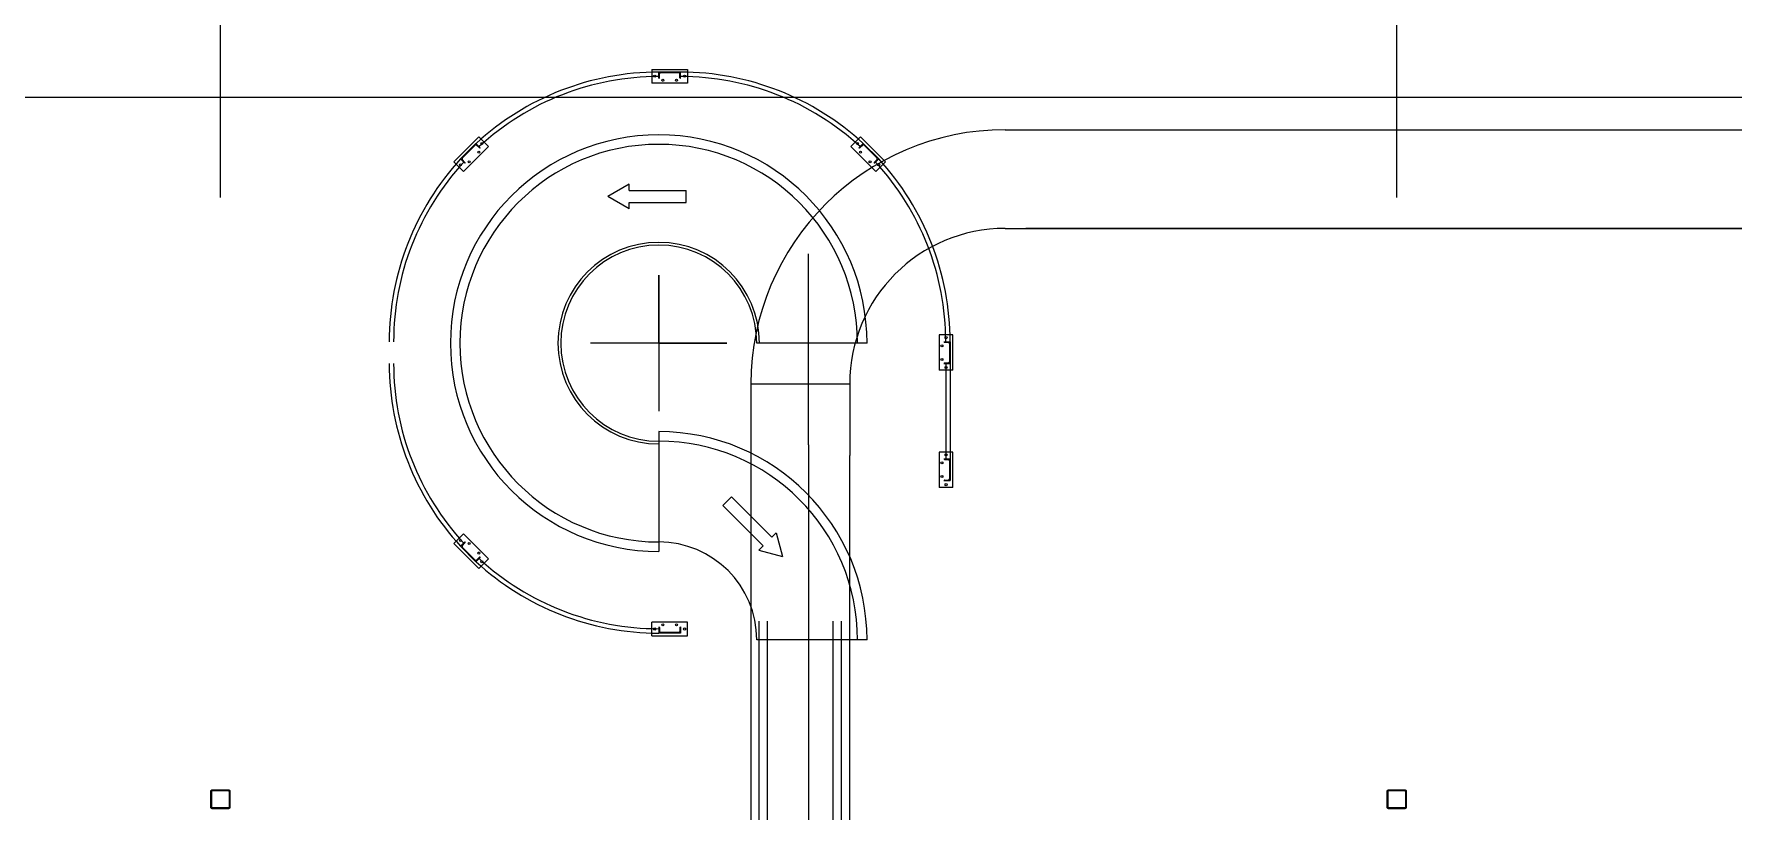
# Model space of a CAD drawing. Header units: millimetres. Extents: x 626570 to 643256, y 6233 to 11343.
# Drawn here: x 636099 to 636723, y 10402 to 10688 of the extents above; entities that cross this region are included whole.
import ezdxf

# ---------------------------------------------------------------- set-up
doc = ezdxf.new("R2010")
doc.units = ezdxf.units.MM
doc.header["$LTSCALE"] = 4000
doc.header["$MEASUREMENT"] = 0
doc.linetypes.add('CENTER2', pattern=[1.125, 0.75, -0.125, 0.125, -0.125])
doc.linetypes.add('DASHDOT', pattern=[1, 0.5, -0.25, 0, -0.25])
doc.layers.get('0').update_dxf_attribs({"linetype": 'CONTINUOUS'})
for name, color, linetype in [('CENTERLINE', 4, 'CENTER2'), ('CONVEYOR', 4, 'CONTINUOUS'), ('CONVTOP', 4, 'CONTINUOUS'), ('DEPAL2', 4, 'CONTINUOUS'), ('FIXTURES', 4, 'CONTINUOUS'), ('GUARD', 4, 'CONTINUOUS'), ('MASTERFOUNDATION_1', 4, 'DASHDOT'), ('MASTERFOUNDATION_25', 7, 'CONTINUOUS'), ('PICKMOD1', 4, 'CONTINUOUS'), ('X-BRACING', 4, 'CONTINUOUS')]:
    doc.layers.add(name, color=color, linetype=linetype)

# ---------------------------------------------------------------- blocks, each defined once
blk = doc.blocks.new('213')
for p, q in [((-57.6, 4.5), (-57.6, -4.5)), ((-15.6, 4.5), (-57.6, 4.5)), ((-15.6, 9), (0, 0)), ((-15.6, 9), (-15.6, 4.5)), ((-15.6, -4.5), (-57.6, -4.5)), ((-15.6, -9), (0, 0)), ((-15.6, -4.5), (-15.6, -9))]:
    blk.add_line(p, q)

msp = doc.modelspace()

# ---------------------------------------------------------------- linework, layer by layer
at = {"layer": 'CENTERLINE'}
msp.add_line((636383.92, 10536.74), (636383.92, 8250.64), dxfattribs=at)
msp.add_line((636383.92, 10536.74), (636383.92, 8250.64), dxfattribs=at)
at = {"layer": 'CONVEYOR'}
for p, q in [((636405.41, 10574.11), (636364.91, 10574.11)), ((636328.91, 10541.61), (636328.91, 10501.11)), ((636328.91, 10538.11), (636328.91, 10497.61)), ((636405.41, 10465.11), (636364.91, 10465.11)), ((636405.41, 10465.11), (636364.91, 10465.11))]:
    msp.add_line(p, q, dxfattribs=at)
for centre, radius, end in [((636328.91, 10574.11), 76.5, 270), ((636328.91, 10574.11), 73, 270), ((636328.91, 10574.11), 37, 270), ((636328.91, 10574.11), 36, 270), ((636328.91, 10465.11), 76.5, 90), ((636328.91, 10465.11), 73, 90), ((636328.91, 10465.11), 36, 90)]:
    msp.add_arc(centre, radius, 0, end, dxfattribs=at)
at = {"layer": 'CONVTOP'}
for p, q in [((636365.79, 9044.97), (636365.79, 10471.97)), ((636368.91, 9044.97), (636368.91, 10471.97)), ((636392.91, 9044.97), (636392.91, 10471.97)), ((636396.04, 9044.97), (636396.04, 10471.97))]:
    msp.add_line(p, q, dxfattribs=at)
at = {"layer": 'DEPAL2', "ltscale": 0.25}
msp.add_line((635269.15, 10664.41), (638891.26, 10664.5), dxfattribs=at)
at = {"layer": 'FIXTURES'}
for p, q in [((636383.92, 10574.11), (636383.92, 10606.93)), ((636328.91, 10574.11), (636328.91, 10599.11)), ((636328.91, 10599.11), (636328.91, 10549.11)), ((636353.91, 10574.11), (636303.91, 10574.11)), ((636328.91, 10574.11), (636353.91, 10574.11)), ((636383.92, 10536.74), (636383.92, 10574.11)), ((636362.79, 10559.12), (636399.04, 10559.12)), ((636399.04, 10559.12), (636399.04, 10532.81))]:
    msp.add_line(p, q, dxfattribs=at)
at = {"layer": 'GUARD', "linetype": 'Continuous'}
for p, q in [((636326.42, 10674.64), (636326.42, 10669.64)), ((636326.42, 10674.64), (636339.42, 10674.64)), ((636328.92, 10671.39), (636328.92, 10673.64)), ((636336.92, 10673.64), (636328.92, 10673.64)), ((636328.92, 10671.39), (636328.95, 10671.39)), ((636329.14, 10671.56), (636329.23, 10673.07)), ((636336.29, 10673.39), (636329.54, 10673.39)), ((636336.7, 10671.56), (636336.61, 10673.07)), ((636336.92, 10671.39), (636336.89, 10671.39)), ((636336.92, 10671.39), (636336.92, 10673.64)), ((636339.42, 10674.64), (636339.42, 10669.64)), ((636339.42, 10669.64), (636326.42, 10669.64)), ((636253.67, 10640.69), (636262.86, 10649.89)), ((636261.8, 10647.41), (636256.14, 10641.75)), ((636261.53, 10646.79), (636256.76, 10642.02)), ((636266.4, 10646.35), (636257.2, 10637.16)), ((636263.39, 10645.82), (636261.8, 10647.41)), ((636263.11, 10645.79), (636261.98, 10646.79)), ((636262.86, 10649.89), (636266.4, 10646.35)), ((636263.39, 10645.82), (636263.37, 10645.8)), ((636402.98, 10649.89), (636399.44, 10646.35)), ((636399.44, 10646.35), (636408.63, 10637.16)), ((636402.44, 10645.82), (636404.04, 10647.41)), ((636402.44, 10645.82), (636402.47, 10645.8)), ((636402.72, 10645.79), (636403.86, 10646.79)), ((636412.17, 10640.69), (636402.98, 10649.89)), ((636404.04, 10647.41), (636409.69, 10641.75)), ((636404.3, 10646.79), (636409.07, 10642.02)), ((636253.67, 10640.69), (636257.2, 10637.16)), ((636257.73, 10640.16), (636256.14, 10641.75)), ((636257.76, 10640.44), (636256.76, 10641.58)), ((636257.73, 10640.16), (636257.76, 10640.18)), ((636408.07, 10640.44), (636409.07, 10641.58)), ((636408.1, 10640.16), (636408.08, 10640.18)), ((636408.1, 10640.16), (636409.69, 10641.75)), ((636412.17, 10640.69), (636408.63, 10637.16)), ((636431.92, 10577.14), (636431.92, 10564.14)), ((636436.92, 10577.14), (636431.92, 10577.14)), ((636436.92, 10564.14), (636436.92, 10577.14)), ((636433.67, 10574.64), (636435.92, 10574.64)), ((636433.67, 10574.64), (636433.67, 10574.61)), ((636433.84, 10574.42), (636435.36, 10574.32)), ((636435.67, 10574.01), (636435.67, 10567.26)), ((636435.92, 10574.64), (636435.92, 10566.64)), ((636436.92, 10564.14), (636431.92, 10564.14)), ((636433.67, 10566.64), (636433.67, 10566.67)), ((636433.67, 10566.64), (636435.92, 10566.64)), ((636433.84, 10566.85), (636435.36, 10566.95)), ((636434.29, 10566.64), (636434.29, 10531.64)), ((636435.92, 10566.64), (636435.92, 10531.64)), ((636436.92, 10534.14), (636431.92, 10534.14)), ((636431.92, 10534.14), (636431.92, 10521.14)), ((636436.92, 10521.14), (636436.92, 10534.14)), ((636433.67, 10531.64), (636433.67, 10531.61)), ((636433.67, 10531.64), (636435.92, 10531.64)), ((636433.84, 10531.42), (636435.36, 10531.32)), ((636435.67, 10531.01), (636435.67, 10524.26)), ((636435.92, 10531.64), (636435.92, 10523.64)), ((636436.92, 10521.14), (636431.92, 10521.14)), ((636433.67, 10523.64), (636433.67, 10523.67)), ((636433.67, 10523.64), (636435.92, 10523.64)), ((636433.84, 10523.85), (636435.36, 10523.95)), ((636253.67, 10500.58), (636257.2, 10504.11)), ((636266.4, 10494.92), (636257.2, 10504.11)), ((636253.67, 10500.58), (636262.86, 10491.39)), ((636257.73, 10501.11), (636256.14, 10499.52)), ((636261.8, 10493.86), (636256.14, 10499.52)), ((636257.76, 10500.83), (636256.76, 10499.69)), ((636261.53, 10494.48), (636256.76, 10499.25)), ((636257.73, 10501.11), (636257.76, 10501.09)), ((636263.39, 10495.45), (636261.8, 10493.86)), ((636263.11, 10495.48), (636261.98, 10494.48)), ((636263.39, 10495.45), (636263.37, 10495.47)), ((636262.86, 10491.39), (636266.4, 10494.92)), ((636326.42, 10466.64), (636326.42, 10471.64)), ((636339.42, 10471.64), (636326.42, 10471.64)), ((636339.42, 10466.64), (636339.42, 10471.64)), ((636326.42, 10466.64), (636339.42, 10466.64)), ((636328.92, 10469.89), (636328.95, 10469.89)), ((636328.92, 10469.89), (636328.92, 10467.64)), ((636336.92, 10467.64), (636328.92, 10467.64)), ((636329.14, 10469.71), (636329.23, 10468.2)), ((636336.29, 10467.89), (636329.54, 10467.89)), ((636336.7, 10469.71), (636336.61, 10468.2)), ((636336.92, 10469.89), (636336.89, 10469.89)), ((636336.92, 10469.89), (636336.92, 10467.64))]:
    msp.add_line(p, q, dxfattribs=at)
for centre in [(636327.42, 10672.14), (636330.42, 10670.64), (636335.42, 10670.64), (636338.42, 10672.14), (636263.92, 10647.41), (636401.91, 10647.41), (636256.14, 10639.63), (636259.33, 10640.69), (636262.86, 10644.23), (636402.98, 10644.23), (636406.51, 10640.69), (636409.69, 10639.63), (636434.42, 10576.14), (636432.92, 10573.14), (636432.92, 10568.14), (636434.42, 10565.14), (636434.42, 10533.14), (636432.92, 10530.14), (636432.92, 10525.14), (636434.42, 10522.14), (636256.14, 10501.64), (636259.33, 10500.58), (636262.86, 10497.04), (636263.92, 10493.86), (636330.42, 10470.64), (636335.42, 10470.64), (636327.42, 10469.14), (636338.42, 10469.14)]:
    msp.add_circle(centre, 0.375, dxfattribs=at)
for centre, radius, start, end in [((636328.92, 10574.64), 99, 90, 132.68439), ((636328.92, 10574.64), 97.38, 90, 132.64572), ((636328.95, 10671.57), 0.188, 270, 356.39034), ((636329.54, 10673.07), 0.313, 90, 180), ((636336.29, 10673.07), 0.313, 0, 90), ((636336.89, 10671.57), 0.188, 183.60966, 270), ((636336.92, 10574.64), 99, 47.31561, 90), ((636336.92, 10574.64), 97.38, 47.35428, 90), ((636261.76, 10646.57), 0.313, 45, 135), ((636263.24, 10645.93), 0.188, 228.60966, 315), ((636402.6, 10645.93), 0.188, 225, 311.39034), ((636404.08, 10646.57), 0.313, 45, 135), ((636328.92, 10574.64), 99, 137.31561, 180), ((636328.92, 10574.64), 97.38, 137.35428, 180), ((636256.98, 10641.8), 0.313, 135, 225), ((636257.62, 10640.32), 0.188, 315, 41.39034), ((636408.21, 10640.32), 0.188, 138.60966, 225), ((636336.92, 10574.64), 97.38, 0, 42.64572), ((636408.85, 10641.8), 0.313, 315, 45), ((636336.92, 10574.64), 99, 0, 42.68439), ((636433.86, 10574.61), 0.188, 180, 266.39034), ((636435.36, 10574.01), 0.313, 0, 90), ((636328.92, 10566.64), 99, 180, 222.68439), ((636328.92, 10566.64), 97.38, 180, 222.64572), ((636433.86, 10566.67), 0.188, 93.60966, 180), ((636435.36, 10567.26), 0.313, 270, 0), ((636433.86, 10531.61), 0.188, 180, 266.39034), ((636435.36, 10531.01), 0.313, 0, 90), ((636433.86, 10523.67), 0.188, 93.60966, 180), ((636435.36, 10524.26), 0.313, 270, 0), ((636256.98, 10499.47), 0.313, 135, 225), ((636257.62, 10500.96), 0.188, 318.60966, 45), ((636263.24, 10495.34), 0.188, 45, 131.39034), ((636261.76, 10494.7), 0.313, 225, 315), ((636328.92, 10566.64), 99, 227.31561, 270), ((636328.92, 10566.64), 97.38, 227.35428, 270), ((636328.95, 10469.7), 0.188, 3.60966, 90), ((636329.54, 10468.2), 0.313, 180, 270), ((636336.29, 10468.2), 0.313, 270, 0), ((636336.89, 10469.7), 0.188, 90, 176.39034)]:
    msp.add_arc(centre, radius, start, end, dxfattribs=at)
at = {"layer": 'MASTERFOUNDATION_1', "linetype": 'DASHDOT'}
for p, q in [((636167.92, 6627.53), (636167.92, 11123.23)), ((636599.93, 6627.53), (636599.93, 11123.23)), ((643023.86, 10406.61), (626796.64, 10406.61))]:
    msp.add_line(p, q, dxfattribs=at)
at = {"layer": 'MASTERFOUNDATION_25', "linetype": 'Continuous', "flags": 128}
for points in [[(636165.04, 10410.11), (636170.8, 10410.11), (636170.82, 10410.11), (636170.84, 10410.11), (636170.86, 10410.1), (636170.88, 10410.1), (636170.9, 10410.1), (636170.93, 10410.09), (636170.95, 10410.09), (636170.97, 10410.08), (636170.99, 10410.08), (636171.01, 10410.07), (636171.03, 10410.06), (636171.05, 10410.05), (636171.07, 10410.05), (636171.09, 10410.04), (636171.11, 10410.03), (636171.13, 10410.01), (636171.14, 10410), (636171.16, 10409.99), (636171.18, 10409.98), (636171.2, 10409.96), (636171.21, 10409.95), (636171.23, 10409.93), (636171.24, 10409.92), (636171.26, 10409.9), (636171.27, 10409.89), (636171.29, 10409.87), (636171.3, 10409.85), (636171.31, 10409.83), (636171.32, 10409.82), (636171.33, 10409.8), (636171.35, 10409.78), (636171.36, 10409.76), (636171.36, 10409.74), (636171.37, 10409.72), (636171.38, 10409.7), (636171.39, 10409.68), (636171.39, 10409.66), (636171.4, 10409.64), (636171.4, 10409.62), (636171.41, 10409.59), (636171.41, 10409.57), (636171.41, 10409.55), (636171.42, 10409.53), (636171.42, 10409.51), (636171.42, 10409.49), (636171.42, 10403.73), (636171.42, 10403.71), (636171.42, 10403.69), (636171.41, 10403.66), (636171.41, 10403.64), (636171.41, 10403.62), (636171.4, 10403.6), (636171.4, 10403.58), (636171.39, 10403.56), (636171.39, 10403.54), (636171.38, 10403.52), (636171.37, 10403.5), (636171.36, 10403.48), (636171.36, 10403.46), (636171.35, 10403.44), (636171.33, 10403.42), (636171.32, 10403.4), (636171.31, 10403.38), (636171.3, 10403.36), (636171.29, 10403.35), (636171.27, 10403.33), (636171.26, 10403.31), (636171.24, 10403.3), (636171.23, 10403.28), (636171.21, 10403.27), (636171.2, 10403.25), (636171.18, 10403.24), (636171.16, 10403.23), (636171.14, 10403.21), (636171.13, 10403.2), (636171.11, 10403.19), (636171.09, 10403.18), (636171.07, 10403.17), (636171.05, 10403.16), (636171.03, 10403.15), (636171.01, 10403.15), (636170.99, 10403.14), (636170.97, 10403.13), (636170.95, 10403.13), (636170.93, 10403.12), (636170.9, 10403.12), (636170.88, 10403.11), (636170.86, 10403.11), (636170.84, 10403.11), (636170.82, 10403.11), (636170.8, 10403.11), (636165.04, 10403.11), (636165.02, 10403.11), (636165, 10403.11), (636164.97, 10403.11), (636164.95, 10403.11), (636164.93, 10403.12), (636164.91, 10403.12), (636164.89, 10403.13), (636164.87, 10403.13), (636164.85, 10403.14), (636164.83, 10403.15), (636164.81, 10403.15), (636164.79, 10403.16), (636164.77, 10403.17), (636164.75, 10403.18), (636164.73, 10403.19), (636164.71, 10403.2), (636164.69, 10403.21), (636164.67, 10403.23), (636164.66, 10403.24), (636164.64, 10403.25), (636164.62, 10403.27), (636164.61, 10403.28), (636164.59, 10403.3), (636164.58, 10403.31), (636164.56, 10403.33), (636164.55, 10403.35), (636164.54, 10403.36), (636164.52, 10403.38), (636164.51, 10403.4), (636164.5, 10403.42), (636164.49, 10403.44), (636164.48, 10403.46), (636164.47, 10403.48), (636164.46, 10403.5), (636164.46, 10403.52), (636164.45, 10403.54), (636164.44, 10403.56), (636164.44, 10403.58), (636164.43, 10403.6), (636164.43, 10403.62), (636164.42, 10403.64), (636164.42, 10403.66), (636164.42, 10403.69), (636164.42, 10403.71), (636164.42, 10403.73), (636164.42, 10409.49), (636164.42, 10409.51), (636164.42, 10409.53), (636164.42, 10409.55), (636164.42, 10409.57), (636164.43, 10409.59), (636164.43, 10409.62), (636164.44, 10409.64), (636164.44, 10409.66), (636164.45, 10409.68), (636164.46, 10409.7), (636164.46, 10409.72), (636164.47, 10409.74), (636164.48, 10409.76), (636164.49, 10409.78), (636164.5, 10409.8), (636164.51, 10409.82), (636164.52, 10409.83), (636164.54, 10409.85), (636164.55, 10409.87), (636164.56, 10409.89), (636164.58, 10409.9), (636164.59, 10409.92), (636164.61, 10409.93), (636164.62, 10409.95), (636164.64, 10409.96), (636164.66, 10409.98), (636164.67, 10409.99), (636164.69, 10410), (636164.71, 10410.01), (636164.73, 10410.03), (636164.75, 10410.04), (636164.77, 10410.05), (636164.79, 10410.05), (636164.81, 10410.06), (636164.83, 10410.07), (636164.85, 10410.08), (636164.87, 10410.08), (636164.89, 10410.09), (636164.91, 10410.09), (636164.93, 10410.1), (636164.95, 10410.1), (636164.97, 10410.1), (636165, 10410.11), (636165.02, 10410.11), (636165.04, 10410.11)], [(636165.04, 10409.8), (636170.8, 10409.8), (636170.81, 10409.8), (636170.82, 10409.79), (636170.83, 10409.79), (636170.84, 10409.79), (636170.85, 10409.79), (636170.86, 10409.79), (636170.87, 10409.79), (636170.88, 10409.78), (636170.89, 10409.78), (636170.9, 10409.78), (636170.91, 10409.77), (636170.92, 10409.77), (636170.93, 10409.76), (636170.94, 10409.76), (636170.95, 10409.75), (636170.96, 10409.75), (636170.97, 10409.74), (636170.98, 10409.74), (636170.99, 10409.73), (636170.99, 10409.72), (636171, 10409.72), (636171.01, 10409.71), (636171.02, 10409.7), (636171.03, 10409.69), (636171.03, 10409.69), (636171.04, 10409.68), (636171.05, 10409.67), (636171.05, 10409.66), (636171.06, 10409.65), (636171.06, 10409.64), (636171.07, 10409.63), (636171.07, 10409.62), (636171.08, 10409.61), (636171.08, 10409.6), (636171.09, 10409.59), (636171.09, 10409.58), (636171.09, 10409.57), (636171.1, 10409.56), (636171.1, 10409.55), (636171.1, 10409.54), (636171.1, 10409.53), (636171.1, 10409.52), (636171.1, 10409.51), (636171.1, 10409.5), (636171.1, 10409.49), (636171.1, 10403.73), (636171.1, 10403.72), (636171.1, 10403.71), (636171.1, 10403.7), (636171.1, 10403.69), (636171.1, 10403.68), (636171.1, 10403.67), (636171.1, 10403.66), (636171.09, 10403.64), (636171.09, 10403.63), (636171.09, 10403.62), (636171.08, 10403.61), (636171.08, 10403.6), (636171.07, 10403.59), (636171.07, 10403.59), (636171.06, 10403.58), (636171.06, 10403.57), (636171.05, 10403.56), (636171.05, 10403.55), (636171.04, 10403.54), (636171.03, 10403.53), (636171.03, 10403.52), (636171.02, 10403.52), (636171.01, 10403.51), (636171, 10403.5), (636170.99, 10403.49), (636170.99, 10403.49), (636170.98, 10403.48), (636170.97, 10403.47), (636170.96, 10403.47), (636170.95, 10403.46), (636170.94, 10403.46), (636170.93, 10403.45), (636170.92, 10403.45), (636170.91, 10403.44), (636170.9, 10403.44), (636170.89, 10403.44), (636170.88, 10403.43), (636170.87, 10403.43), (636170.86, 10403.43), (636170.85, 10403.43), (636170.84, 10403.42), (636170.83, 10403.42), (636170.82, 10403.42), (636170.81, 10403.42), (636170.8, 10403.42), (636165.04, 10403.42), (636165.03, 10403.42), (636165.02, 10403.42), (636165.01, 10403.42), (636165, 10403.42), (636164.99, 10403.43), (636164.98, 10403.43), (636164.96, 10403.43), (636164.95, 10403.43), (636164.94, 10403.44), (636164.93, 10403.44), (636164.92, 10403.44), (636164.91, 10403.45), (636164.9, 10403.45), (636164.89, 10403.46), (636164.89, 10403.46), (636164.88, 10403.47), (636164.87, 10403.47), (636164.86, 10403.48), (636164.85, 10403.49), (636164.84, 10403.49), (636164.83, 10403.5), (636164.83, 10403.51), (636164.82, 10403.52), (636164.81, 10403.52), (636164.8, 10403.53), (636164.8, 10403.54), (636164.79, 10403.55), (636164.78, 10403.56), (636164.78, 10403.57), (636164.77, 10403.58), (636164.77, 10403.59), (636164.76, 10403.59), (636164.76, 10403.6), (636164.75, 10403.61), (636164.75, 10403.62), (636164.75, 10403.63), (636164.74, 10403.64), (636164.74, 10403.66), (636164.74, 10403.67), (636164.74, 10403.68), (636164.73, 10403.69), (636164.73, 10403.7), (636164.73, 10403.71), (636164.73, 10403.72), (636164.73, 10403.73), (636164.73, 10409.49), (636164.73, 10409.5), (636164.73, 10409.51), (636164.73, 10409.52), (636164.73, 10409.53), (636164.74, 10409.54), (636164.74, 10409.55), (636164.74, 10409.56), (636164.74, 10409.57), (636164.75, 10409.58), (636164.75, 10409.59), (636164.75, 10409.6), (636164.76, 10409.61), (636164.76, 10409.62), (636164.77, 10409.63), (636164.77, 10409.64), (636164.78, 10409.65), (636164.78, 10409.66), (636164.79, 10409.67), (636164.8, 10409.68), (636164.8, 10409.69), (636164.81, 10409.69), (636164.82, 10409.7), (636164.83, 10409.71), (636164.83, 10409.72), (636164.84, 10409.72), (636164.85, 10409.73), (636164.86, 10409.74), (636164.87, 10409.74), (636164.88, 10409.75), (636164.89, 10409.75), (636164.89, 10409.76), (636164.9, 10409.76), (636164.91, 10409.77), (636164.92, 10409.77), (636164.93, 10409.78), (636164.94, 10409.78), (636164.95, 10409.78), (636164.96, 10409.79), (636164.98, 10409.79), (636164.99, 10409.79), (636165, 10409.79), (636165.01, 10409.79), (636165.02, 10409.79), (636165.03, 10409.8), (636165.04, 10409.8)], [(636597.05, 10410.11), (636602.8, 10410.11), (636602.83, 10410.11), (636602.85, 10410.11), (636602.87, 10410.1), (636602.89, 10410.1), (636602.91, 10410.1), (636602.93, 10410.09), (636602.95, 10410.09), (636602.98, 10410.08), (636603, 10410.08), (636603.02, 10410.07), (636603.04, 10410.06), (636603.06, 10410.05), (636603.08, 10410.05), (636603.1, 10410.04), (636603.12, 10410.03), (636603.13, 10410.01), (636603.15, 10410), (636603.17, 10409.99), (636603.19, 10409.98), (636603.2, 10409.96), (636603.22, 10409.95), (636603.24, 10409.93), (636603.25, 10409.92), (636603.27, 10409.9), (636603.28, 10409.89), (636603.29, 10409.87), (636603.31, 10409.85), (636603.32, 10409.83), (636603.33, 10409.82), (636603.34, 10409.8), (636603.35, 10409.78), (636603.36, 10409.76), (636603.37, 10409.74), (636603.38, 10409.72), (636603.39, 10409.7), (636603.4, 10409.68), (636603.4, 10409.66), (636603.41, 10409.64), (636603.41, 10409.62), (636603.42, 10409.59), (636603.42, 10409.57), (636603.42, 10409.55), (636603.42, 10409.53), (636603.43, 10409.51), (636603.43, 10409.49), (636603.43, 10403.73), (636603.43, 10403.71), (636603.42, 10403.69), (636603.42, 10403.66), (636603.42, 10403.64), (636603.42, 10403.62), (636603.41, 10403.6), (636603.41, 10403.58), (636603.4, 10403.56), (636603.4, 10403.54), (636603.39, 10403.52), (636603.38, 10403.5), (636603.37, 10403.48), (636603.36, 10403.46), (636603.35, 10403.44), (636603.34, 10403.42), (636603.33, 10403.4), (636603.32, 10403.38), (636603.31, 10403.36), (636603.29, 10403.35), (636603.28, 10403.33), (636603.27, 10403.31), (636603.25, 10403.3), (636603.24, 10403.28), (636603.22, 10403.27), (636603.2, 10403.25), (636603.19, 10403.24), (636603.17, 10403.23), (636603.15, 10403.21), (636603.13, 10403.2), (636603.12, 10403.19), (636603.1, 10403.18), (636603.08, 10403.17), (636603.06, 10403.16), (636603.04, 10403.15), (636603.02, 10403.15), (636603, 10403.14), (636602.98, 10403.13), (636602.95, 10403.13), (636602.93, 10403.12), (636602.91, 10403.12), (636602.89, 10403.11), (636602.87, 10403.11), (636602.85, 10403.11), (636602.83, 10403.11), (636602.8, 10403.11), (636597.05, 10403.11), (636597.03, 10403.11), (636597, 10403.11), (636596.98, 10403.11), (636596.96, 10403.11), (636596.94, 10403.12), (636596.92, 10403.12), (636596.9, 10403.13), (636596.88, 10403.13), (636596.86, 10403.14), (636596.83, 10403.15), (636596.81, 10403.15), (636596.79, 10403.16), (636596.77, 10403.17), (636596.76, 10403.18), (636596.74, 10403.19), (636596.72, 10403.2), (636596.7, 10403.21), (636596.68, 10403.23), (636596.66, 10403.24), (636596.65, 10403.25), (636596.63, 10403.27), (636596.62, 10403.28), (636596.6, 10403.3), (636596.59, 10403.31), (636596.57, 10403.33), (636596.56, 10403.35), (636596.54, 10403.36), (636596.53, 10403.38), (636596.52, 10403.4), (636596.51, 10403.42), (636596.5, 10403.44), (636596.49, 10403.46), (636596.48, 10403.48), (636596.47, 10403.5), (636596.46, 10403.52), (636596.46, 10403.54), (636596.45, 10403.56), (636596.44, 10403.58), (636596.44, 10403.6), (636596.44, 10403.62), (636596.43, 10403.64), (636596.43, 10403.66), (636596.43, 10403.69), (636596.43, 10403.71), (636596.43, 10403.73), (636596.43, 10409.49), (636596.43, 10409.51), (636596.43, 10409.53), (636596.43, 10409.55), (636596.43, 10409.57), (636596.44, 10409.59), (636596.44, 10409.62), (636596.44, 10409.64), (636596.45, 10409.66), (636596.46, 10409.68), (636596.46, 10409.7), (636596.47, 10409.72), (636596.48, 10409.74), (636596.49, 10409.76), (636596.5, 10409.78), (636596.51, 10409.8), (636596.52, 10409.82), (636596.53, 10409.83), (636596.54, 10409.85), (636596.56, 10409.87), (636596.57, 10409.89), (636596.59, 10409.9), (636596.6, 10409.92), (636596.62, 10409.93), (636596.63, 10409.95), (636596.65, 10409.96), (636596.66, 10409.98), (636596.68, 10409.99), (636596.7, 10410), (636596.72, 10410.01), (636596.74, 10410.03), (636596.76, 10410.04), (636596.77, 10410.05), (636596.79, 10410.05), (636596.81, 10410.06), (636596.83, 10410.07), (636596.86, 10410.08), (636596.88, 10410.08), (636596.9, 10410.09), (636596.92, 10410.09), (636596.94, 10410.1), (636596.96, 10410.1), (636596.98, 10410.1), (636597, 10410.11), (636597.03, 10410.11), (636597.05, 10410.11)], [(636597.05, 10409.8), (636602.8, 10409.8), (636602.82, 10409.8), (636602.83, 10409.79), (636602.84, 10409.79), (636602.85, 10409.79), (636602.86, 10409.79), (636602.87, 10409.79), (636602.88, 10409.79), (636602.89, 10409.78), (636602.9, 10409.78), (636602.91, 10409.78), (636602.92, 10409.77), (636602.93, 10409.77), (636602.94, 10409.76), (636602.95, 10409.76), (636602.96, 10409.75), (636602.97, 10409.75), (636602.98, 10409.74), (636602.99, 10409.74), (636602.99, 10409.73), (636603, 10409.72), (636603.01, 10409.72), (636603.02, 10409.71), (636603.03, 10409.7), (636603.03, 10409.69), (636603.04, 10409.69), (636603.05, 10409.68), (636603.05, 10409.67), (636603.06, 10409.66), (636603.07, 10409.65), (636603.07, 10409.64), (636603.08, 10409.63), (636603.08, 10409.62), (636603.09, 10409.61), (636603.09, 10409.6), (636603.09, 10409.59), (636603.1, 10409.58), (636603.1, 10409.57), (636603.1, 10409.56), (636603.11, 10409.55), (636603.11, 10409.54), (636603.11, 10409.53), (636603.11, 10409.52), (636603.11, 10409.51), (636603.11, 10409.5), (636603.11, 10409.49), (636603.11, 10403.73), (636603.11, 10403.72), (636603.11, 10403.71), (636603.11, 10403.7), (636603.11, 10403.69), (636603.11, 10403.68), (636603.11, 10403.67), (636603.1, 10403.66), (636603.1, 10403.64), (636603.1, 10403.63), (636603.09, 10403.62), (636603.09, 10403.61), (636603.09, 10403.6), (636603.08, 10403.59), (636603.08, 10403.59), (636603.07, 10403.58), (636603.07, 10403.57), (636603.06, 10403.56), (636603.05, 10403.55), (636603.05, 10403.54), (636603.04, 10403.53), (636603.03, 10403.52), (636603.03, 10403.52), (636603.02, 10403.51), (636603.01, 10403.5), (636603, 10403.49), (636602.99, 10403.49), (636602.99, 10403.48), (636602.98, 10403.47), (636602.97, 10403.47), (636602.96, 10403.46), (636602.95, 10403.46), (636602.94, 10403.45), (636602.93, 10403.45), (636602.92, 10403.44), (636602.91, 10403.44), (636602.9, 10403.44), (636602.89, 10403.43), (636602.88, 10403.43), (636602.87, 10403.43), (636602.86, 10403.43), (636602.85, 10403.42), (636602.84, 10403.42), (636602.83, 10403.42), (636602.82, 10403.42), (636602.8, 10403.42), (636597.05, 10403.42), (636597.04, 10403.42), (636597.03, 10403.42), (636597.02, 10403.42), (636597, 10403.42), (636596.99, 10403.43), (636596.98, 10403.43), (636596.97, 10403.43), (636596.96, 10403.43), (636596.95, 10403.44), (636596.94, 10403.44), (636596.93, 10403.44), (636596.92, 10403.45), (636596.91, 10403.45), (636596.9, 10403.46), (636596.89, 10403.46), (636596.88, 10403.47), (636596.87, 10403.47), (636596.87, 10403.48), (636596.86, 10403.49), (636596.85, 10403.49), (636596.84, 10403.5), (636596.83, 10403.51), (636596.83, 10403.52), (636596.82, 10403.52), (636596.81, 10403.53), (636596.8, 10403.54), (636596.8, 10403.55), (636596.79, 10403.56), (636596.79, 10403.57), (636596.78, 10403.58), (636596.77, 10403.59), (636596.77, 10403.59), (636596.77, 10403.6), (636596.76, 10403.61), (636596.76, 10403.62), (636596.75, 10403.63), (636596.75, 10403.64), (636596.75, 10403.66), (636596.75, 10403.67), (636596.74, 10403.68), (636596.74, 10403.69), (636596.74, 10403.7), (636596.74, 10403.71), (636596.74, 10403.72), (636596.74, 10403.73), (636596.74, 10409.49), (636596.74, 10409.5), (636596.74, 10409.51), (636596.74, 10409.52), (636596.74, 10409.53), (636596.74, 10409.54), (636596.75, 10409.55), (636596.75, 10409.56), (636596.75, 10409.57), (636596.75, 10409.58), (636596.76, 10409.59), (636596.76, 10409.6), (636596.77, 10409.61), (636596.77, 10409.62), (636596.77, 10409.63), (636596.78, 10409.64), (636596.79, 10409.65), (636596.79, 10409.66), (636596.8, 10409.67), (636596.8, 10409.68), (636596.81, 10409.69), (636596.82, 10409.69), (636596.83, 10409.7), (636596.83, 10409.71), (636596.84, 10409.72), (636596.85, 10409.72), (636596.86, 10409.73), (636596.87, 10409.74), (636596.87, 10409.74), (636596.88, 10409.75), (636596.89, 10409.75), (636596.9, 10409.76), (636596.91, 10409.76), (636596.92, 10409.77), (636596.93, 10409.77), (636596.94, 10409.78), (636596.95, 10409.78), (636596.96, 10409.78), (636596.97, 10409.79), (636596.98, 10409.79), (636596.99, 10409.79), (636597, 10409.79), (636597.02, 10409.79), (636597.03, 10409.79), (636597.04, 10409.8), (636597.05, 10409.8)]]:
    msp.add_lwpolyline(points, close=True, dxfattribs=at)
at = {"layer": 'PICKMOD1', "ltscale": 0.25}
for p, q in [((636456.17, 10652.49), (638934.74, 10652.49)), ((636456.17, 10616.24), (638939.52, 10616.24)), ((636362.79, 10559.12), (636362.73, 8233.66)), ((636398.98, 8233.66), (636399.04, 10532.81))]:
    msp.add_line(p, q, dxfattribs=at)
for radius, start, end in [(93.38, 90, 180), (57.13, 90, 180), (93.38, 232.28014, 232.28163)]:
    msp.add_arc((636456.17, 10559.12), radius, start, end, dxfattribs=at)
at = {"layer": 'X-BRACING'}
msp.add_lwpolyline([(636463.67, 10652.49), (636767.93, 10652.49), (636767.93, 10616.24), (636463.67, 10616.24)], dxfattribs=at)

# ---------------------------------------------------------------- block references
at = {"layer": 'CONVEYOR', "xscale": 0.499999890999996, "yscale": 0.499999890999996, "zscale": 0.499999890999996}
for p, rotation in [((636310.21, 10627.96), 180), ((636374.42, 10495.78), 315)]:
    msp.add_blockref('213', p, dxfattribs=dict(at, rotation=rotation))

doc.saveas('drawing.dxf')
